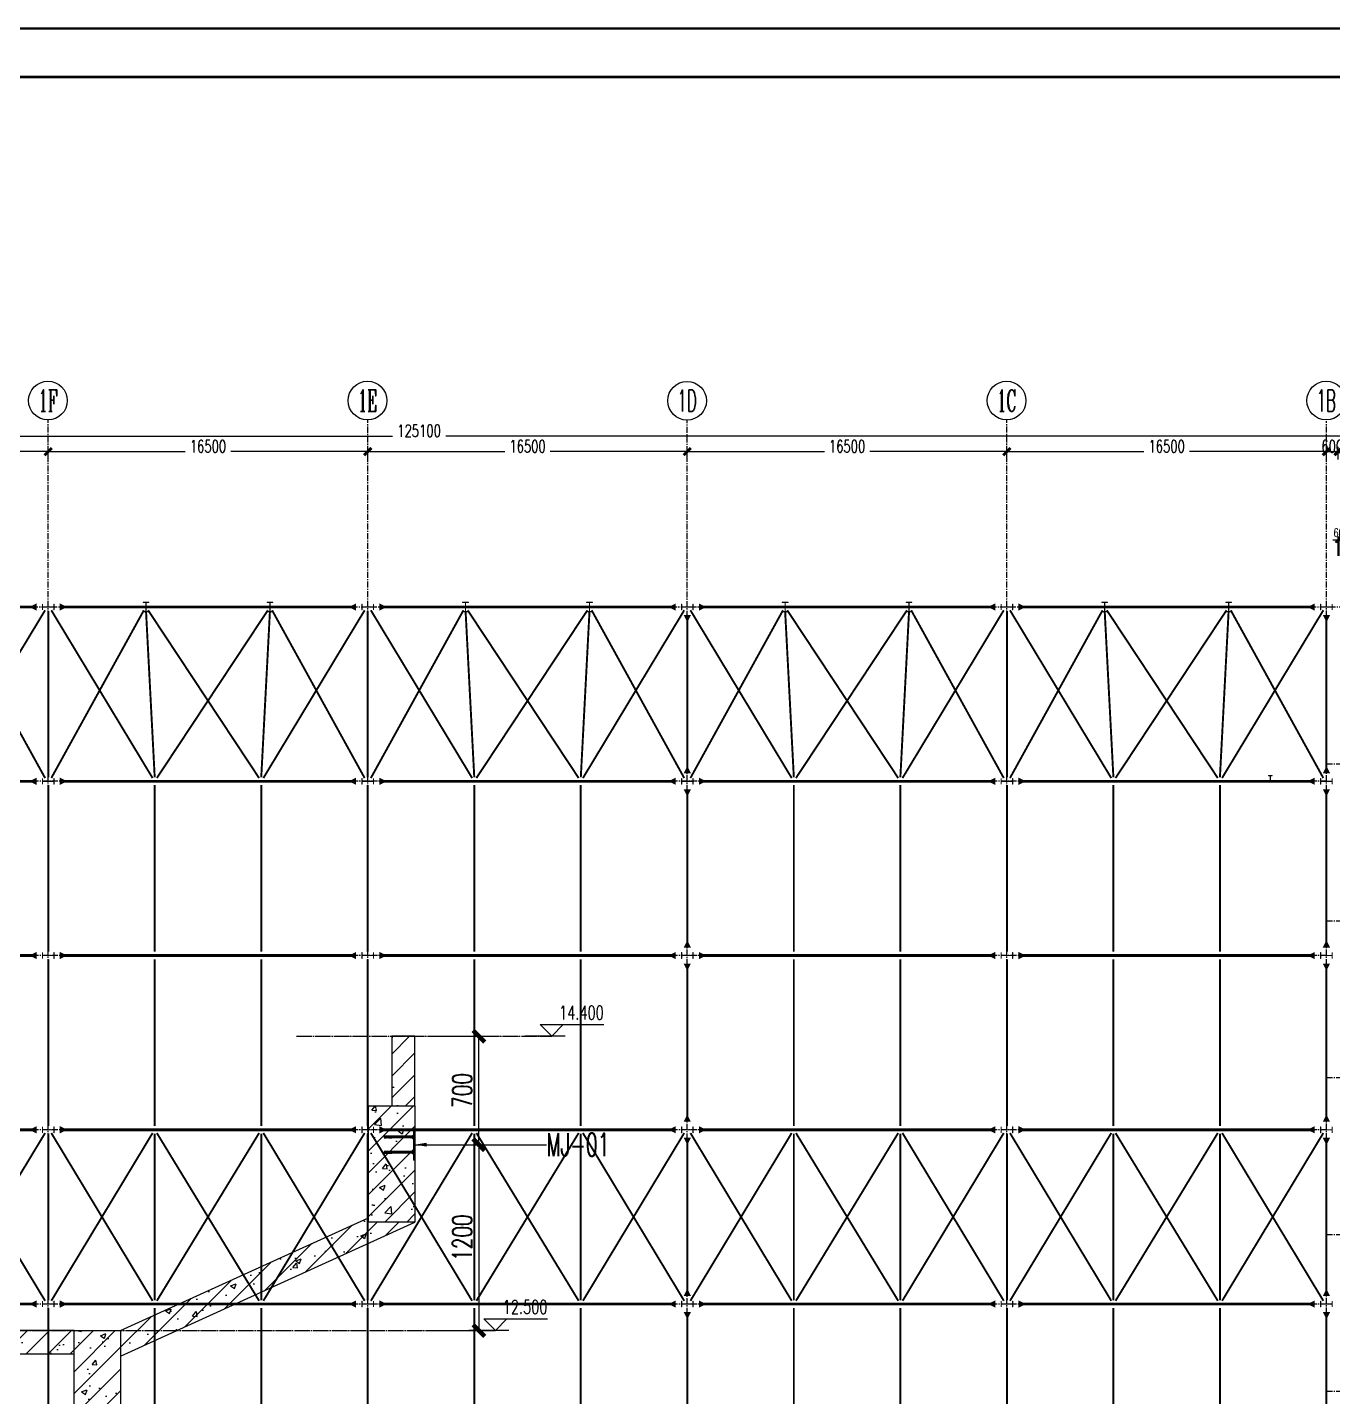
# Model space of a CAD drawing. Extents: x 782294 to 1727252, y -631030 to 17645.
# Drawn here: x 1473377 to 1540770, y -196712 to -125993 of the extents above; entities that cross this region are included whole.
import ezdxf
from ezdxf.enums import TextEntityAlignment as Align

# ---------------------------------------------------------------- set-up
doc = ezdxf.new("R2010")
doc.units = 0
for name, pattern in [('CENTER', [2, 1.25, -0.25, 0.25, -0.25]), ('ZN-CENTER', [2, 1.25, -0.25, 0.25, -0.25]), ('ZN-DOTE', [2.42, 2, -0.2, 0.02, -0.2])]:
    doc.linetypes.add(name, pattern=pattern)
doc.layers.get('Defpoints').update_dxf_attribs({"color": 210})
for name, color, linetype in [('!ZN1-填充-8', 8, 'Continuous'), ('!ZN1-标注-173', 173, 'Continuous'), ('!ZN2-WALL-5', 5, 'Continuous'), ('!ZN3-铝板幕墙-3', 3, 'Continuous'), ('!ZN6-轴线-1', 1, 'ZN-CENTER'), ('!ZN7-符号-173', 173, 'Continuous'), ('0-cxFrame', 155, 'Continuous'), ('2钢材断面', 2, 'Continuous'), ('3符号', 3, 'Continuous'), ('40钢材投影', 40, 'Continuous'), ('ALT_CEN-0-30', 1, 'CENTER'), ('DIM', 173, 'Continuous'), ('DOTE', 1, 'CENTER'), ('S-AXIS', 111, 'Continuous'), ('TEXT', 7, 'Continuous'), ('结构轮廓线', 1, 'Continuous')]:
    doc.layers.add(name, color=color, linetype=linetype)
for name, color, linetype, lineweight in [('0-cxText', 131, 'Continuous', 25), ('S-bea', 40, 'Continuous', 0), ('S-col', 2, 'Continuous', 0), ('柱间支撑', 6, 'CENTER', 0), ('梁', 4, 'Continuous', 18)]:
    doc.layers.add(name, color=color, linetype=linetype, lineweight=lineweight)
doc.styles.add('_TCH_AXIS', font='COMPLEX', dxfattribs={"bigfont": 'GBCBIG'})
doc.styles.add('cx_tuming', font='simhei.ttf')
doc.styles.add('cx_tuqian1', font='')
doc.styles.add('DHTEXT-1', font='romans.shx', dxfattribs={"width": 0.7, "bigfont": 'chinese.shx'})
doc.styles.add('卓越符号', font='ROMANS.shx', dxfattribs={"width": 0.7, "bigfont": 'CHINESE.shx'})
doc.styles.add('黑体', font='simhei.ttf', dxfattribs={"height": 12})
doc.styles.get('cx_tuqian1').set_extended_font_data('SimSun')
doc.dimstyles.new('ZN175', dxfattribs={"dimscale": 175, "dimtxt": 2.5, "dimasz": 1.5, "dimexe": 1, "dimexo": 2, "dimgap": 0.9, "dimtad": 1, "dimdec": 0, "dimdsep": 46, "dimtxsty": 'DHTEXT-1', "dimblk": 'ARCHTICK', "dimcen": 2.5, "dimclrd": 173, "dimclre": 173, "dimclrt": 7, "dimazin": 2, "dimtfac": 1, "dimtdec": 0, "dimtix": 1, "dimtmove": 2, "dimatfit": 3, "dimfxl": 0, "dimtolj": 1, "dimtzin": 0, "dimarcsym": 0})
doc.dimstyles.new('ZN250', dxfattribs={"dimscale": 250, "dimtxt": 2.5, "dimasz": 1.5, "dimexe": 1, "dimexo": 2, "dimgap": 0.9, "dimtad": 1, "dimdec": 0, "dimdsep": 46, "dimtxsty": 'DHTEXT-1', "dimblk": 'ARCHTICK', "dimcen": 2.5, "dimclrd": 173, "dimclre": 173, "dimclrt": 7, "dimazin": 2, "dimtfac": 1, "dimtdec": 0, "dimtix": 1, "dimtmove": 2, "dimatfit": 3, "dimfxl": 0, "dimarcsym": 0})
doc.dimstyles.new('ZN50', dxfattribs={"dimscale": 50, "dimtxt": 2.5, "dimasz": 1.5, "dimexe": 1, "dimexo": 2, "dimgap": 0.9, "dimtad": 1, "dimdec": 0, "dimdsep": 46, "dimtxsty": 'DHTEXT-1', "dimblk": 'ARCHTICK', "dimcen": 2.5, "dimclrd": 173, "dimclre": 173, "dimclrt": 7, "dimazin": 2, "dimtfac": 1, "dimtdec": 0, "dimtix": 1, "dimtmove": 2, "dimatfit": 3, "dimfxl": 0, "dimtolj": 1, "dimtzin": 12, "dimarcsym": 0})
pattern_1 = [(45, (23170.37, -840229.27), (-70.710678, 70.710678), []), (50, (23170.37, -840229.27), (358.63009, -31.37607), [37.5, -412.5]), (355, (23170.37, -840229.27), (-69.37567, 376.09607), [30, -330]), (100.4514, (23200.26, -840231.9), (289.25469, 344.71977), [31.8701, -350.57106]), (46.1842, (23170.37, -840129.27), (533.62052, -82.7595), [56.25, -618.75]), (96.6356, (23214.84, -840136.17), (467.33135, 487.05894), [47.80514, -525.8565]), (351.1842, (23170.37, -840129.27), (467.33097, 487.0593), [45, -495]), (21, (23220.37, -840154.27), (298.45353, -201.30945), [37.5, -412.5]), (326, (23220.37, -840154.27), (121.65767, 362.57502), [30, -330]), (71.4514, (23245.24, -840171.05), (420.11131, 161.26525), [31.8701, -350.57106]), (37.5, (23170.37, -840229.27), (6.079928, 166.446927), [0, -326, 0, -335, 0, -331.25]), (7.5, (23170.37, -840229.27), (131.53477, 197.205856), [0, -191, 0, -318.5, 0, -126.25]), (327.5, (23058.87, -840229.27), (266.911218, -11.277436), [0, -125, 0, -390, 0, -517.5]), (317.5, (23008.87, -840229.27), (291.593085, 50.05249), [0, -162.5, 0, -259, 0, -367.5])]

# ---------------------------------------------------------------- blocks, each defined once
blk = doc.blocks.new('TK22.A1 L(Dragon)')
at = {"layer": '0-cxFrame', "color": 7, "const_width": 0.5}
blk.add_lwpolyline([(0, 0), (-841, 0), (-841, 594), (0, 594)], close=True, dxfattribs=at)
at = {"layer": '0-cxFrame', "const_width": 0.5}
blk.add_lwpolyline([(-80, 10), (-821, 10), (-821, 584), (-80, 584)], close=True, dxfattribs=at)
at = {"style": '黑体', "flags": 4}
blk.add_attdef('图幅', text='', height=3.3, dxfattribs=at).set_placement((-40, 3), align=Align.RIGHT)
at = {"layer": '0-cxText', "flags": 4}
for tag, height, style, p in [('建设单位', 3.5, 'cx_tuming', (-45, 240)), ('项目名称', 3.5, 'cx_tuming', (-45, 210)), ('子项名称', 3.5, 'cx_tuming', (-45, 180)), ('工程编号', 3.3, 'cx_tuqian1', (-35, 165)), ('图名1', 3.5, 'cx_tuming', (-45, 87)), ('图名2', 3.5, 'cx_tuming', (-45, 79)), ('图名3', 3.5, 'cx_tuming', (-45, 71)), ('出图日期', 3.3, 'cx_tuqian1', (-39, 60)), ('专业', 3.3, 'cx_tuqian1', (-55, 52)), ('图号', 3.3, 'cx_tuqian1', (-55, 44)), ('版次', 3.3, 'cx_tuqian1', (-20, 44))]:
    blk.add_attdef(tag, text='', height=height, dxfattribs=dict(at, style=style)).set_placement(p, align=Align.MIDDLE)
at = {"layer": 'Defpoints', "color": 6, "flags": 4}
for tag, height, style, p in [('tufu', 3.3, '黑体', (-12, 12)), ('dwfname', 4, 'cx_tuqian1', (-80, 3))]:
    blk.add_attdef(tag, text='', height=height, dxfattribs=dict(at, style=style)).set_placement(p, align=Align.RIGHT)
blk = doc.blocks.new('_ArchTick')
at = {"color": 0, "linetype": 'ByBlock', "const_width": 0.4}
blk.add_lwpolyline([(-0.5, -0.5), (0.5, 0.5)], dxfattribs=at)
blk = doc.blocks.new('*D1358')
at = {"layer": 'Defpoints', "color": 0, "ltscale": 2500, "transparency": 16777216}
for p in [(43500, 98027), (27000, 97120), (43500, 97120)]:
    blk.add_point(p, dxfattribs=at)
at = {"layer": 'DIM', "color": 173, "linetype": 'ByBlock', "lineweight": -2, "ltscale": 2500, "transparency": 16777216}
for p, q in [((27000, 97620), (27000, 98277)), ((27000, 98027), (34077, 98027)), ((43500, 98027), (36423, 98027)), ((43500, 97620), (43500, 98277))]:
    blk.add_line(p, q, dxfattribs=at)
at = {"layer": 'DIM', "color": 173, "lineweight": -2, "ltscale": 2500, "transparency": 16777216, "xscale": 375, "yscale": 375, "zscale": 375, "rotation": 180}
blk.add_blockref('_ArchTick', (27000, 98027), dxfattribs=at)
at = {"layer": 'DIM', "color": 173, "lineweight": -2, "ltscale": 2500, "transparency": 16777216, "xscale": 375, "yscale": 375, "zscale": 375}
blk.add_blockref('_ArchTick', (43500, 98027), dxfattribs=at)
at = {"layer": 'DIM', "color": 7, "ltscale": 2500, "transparency": 16777216, "insert": (35250, 98302), "char_height": 625, "attachment_point": 5, "style": 'DHTEXT-1'}
blk.add_mtext('16500', dxfattribs=at)
blk = doc.blocks.new('*D1359')
at = {"layer": 'Defpoints', "color": 0, "ltscale": 2500, "transparency": 16777216}
for p in [(60000, 98027), (43500, 97120), (60000, 97120)]:
    blk.add_point(p, dxfattribs=at)
at = {"layer": 'DIM', "color": 173, "linetype": 'ByBlock', "lineweight": -2, "ltscale": 2500, "transparency": 16777216}
for p, q in [((43500, 97620), (43500, 98277)), ((43500, 98027), (50577, 98027)), ((60000, 98027), (52923, 98027)), ((60000, 97620), (60000, 98277))]:
    blk.add_line(p, q, dxfattribs=at)
at = {"layer": 'DIM', "color": 173, "lineweight": -2, "ltscale": 2500, "transparency": 16777216, "xscale": 375, "yscale": 375, "zscale": 375, "rotation": 180}
blk.add_blockref('_ArchTick', (43500, 98027), dxfattribs=at)
at = {"layer": 'DIM', "color": 173, "lineweight": -2, "ltscale": 2500, "transparency": 16777216, "xscale": 375, "yscale": 375, "zscale": 375}
blk.add_blockref('_ArchTick', (60000, 98027), dxfattribs=at)
at = {"layer": 'DIM', "color": 7, "ltscale": 2500, "transparency": 16777216, "insert": (51750, 98302), "char_height": 625, "attachment_point": 5, "style": 'DHTEXT-1'}
blk.add_mtext('16500', dxfattribs=at)
blk = doc.blocks.new('*D1360')
at = {"layer": 'Defpoints', "color": 0, "ltscale": 2500, "transparency": 16777216}
for p in [(76500, 98027), (60000, 97120), (76500, 97120)]:
    blk.add_point(p, dxfattribs=at)
at = {"layer": 'DIM', "color": 173, "linetype": 'ByBlock', "lineweight": -2, "ltscale": 2500, "transparency": 16777216}
for p, q in [((60000, 97620), (60000, 98277)), ((60000, 98027), (67077, 98027)), ((76500, 98027), (69423, 98027)), ((76500, 97620), (76500, 98277))]:
    blk.add_line(p, q, dxfattribs=at)
at = {"layer": 'DIM', "color": 173, "lineweight": -2, "ltscale": 2500, "transparency": 16777216, "xscale": 375, "yscale": 375, "zscale": 375, "rotation": 180}
blk.add_blockref('_ArchTick', (60000, 98027), dxfattribs=at)
at = {"layer": 'DIM', "color": 173, "lineweight": -2, "ltscale": 2500, "transparency": 16777216, "xscale": 375, "yscale": 375, "zscale": 375}
blk.add_blockref('_ArchTick', (76500, 98027), dxfattribs=at)
at = {"layer": 'DIM', "color": 7, "ltscale": 2500, "transparency": 16777216, "insert": (68250, 98302), "char_height": 625, "attachment_point": 5, "style": 'DHTEXT-1'}
blk.add_mtext('16500', dxfattribs=at)
blk = doc.blocks.new('*D1361')
at = {"layer": 'Defpoints', "color": 0, "ltscale": 2500, "transparency": 16777216}
for p in [(93000, 98027), (76500, 97120), (93000, 97120)]:
    blk.add_point(p, dxfattribs=at)
at = {"layer": 'DIM', "color": 173, "linetype": 'ByBlock', "lineweight": -2, "ltscale": 2500, "transparency": 16777216}
for p, q in [((76500, 97620), (76500, 98277)), ((76500, 98027), (83577, 98027)), ((93000, 98027), (85923, 98027)), ((93000, 97620), (93000, 98277))]:
    blk.add_line(p, q, dxfattribs=at)
at = {"layer": 'DIM', "color": 173, "lineweight": -2, "ltscale": 2500, "transparency": 16777216, "xscale": 375, "yscale": 375, "zscale": 375, "rotation": 180}
blk.add_blockref('_ArchTick', (76500, 98027), dxfattribs=at)
at = {"layer": 'DIM', "color": 173, "lineweight": -2, "ltscale": 2500, "transparency": 16777216, "xscale": 375, "yscale": 375, "zscale": 375}
blk.add_blockref('_ArchTick', (93000, 98027), dxfattribs=at)
at = {"layer": 'DIM', "color": 7, "ltscale": 2500, "transparency": 16777216, "insert": (84750, 98302), "char_height": 625, "attachment_point": 5, "style": 'DHTEXT-1'}
blk.add_mtext('16500', dxfattribs=at)
blk = doc.blocks.new('*D1362')
at = {"layer": 'Defpoints', "color": 0, "ltscale": 2500, "transparency": 16777216}
for p in [(109500, 98027), (93000, 97120), (109500, 97120)]:
    blk.add_point(p, dxfattribs=at)
at = {"layer": 'DIM', "color": 173, "linetype": 'ByBlock', "lineweight": -2, "ltscale": 2500, "transparency": 16777216}
for p, q in [((93000, 97620), (93000, 98277)), ((93000, 98027), (100077, 98027)), ((109500, 98027), (102423, 98027)), ((109500, 97620), (109500, 98277))]:
    blk.add_line(p, q, dxfattribs=at)
at = {"layer": 'DIM', "color": 173, "lineweight": -2, "ltscale": 2500, "transparency": 16777216, "xscale": 375, "yscale": 375, "zscale": 375, "rotation": 180}
blk.add_blockref('_ArchTick', (93000, 98027), dxfattribs=at)
at = {"layer": 'DIM', "color": 173, "lineweight": -2, "ltscale": 2500, "transparency": 16777216, "xscale": 375, "yscale": 375, "zscale": 375}
blk.add_blockref('_ArchTick', (109500, 98027), dxfattribs=at)
at = {"layer": 'DIM', "color": 7, "ltscale": 2500, "transparency": 16777216, "insert": (101250, 98302), "char_height": 625, "attachment_point": 5, "style": 'DHTEXT-1'}
blk.add_mtext('16500', dxfattribs=at)
blk = doc.blocks.new('*D1363')
at = {"layer": 'Defpoints', "color": 0, "ltscale": 2500, "transparency": 16777216}
for p in [(110100, 98027), (109500, 97120), (110100, 97120)]:
    blk.add_point(p, dxfattribs=at)
at = {"layer": 'DIM', "color": 173, "linetype": 'ByBlock', "lineweight": -2, "ltscale": 2500, "transparency": 16777216}
for p, q in [((109500, 97620), (109500, 98277)), ((109500, 98027), (110100, 98027)), ((110100, 97620), (110100, 98277))]:
    blk.add_line(p, q, dxfattribs=at)
at = {"layer": 'DIM', "color": 173, "lineweight": -2, "ltscale": 2500, "transparency": 16777216, "xscale": 375, "yscale": 375, "zscale": 375, "rotation": 180}
blk.add_blockref('_ArchTick', (109500, 98027), dxfattribs=at)
at = {"layer": 'DIM', "color": 173, "lineweight": -2, "ltscale": 2500, "transparency": 16777216, "xscale": 375, "yscale": 375, "zscale": 375}
blk.add_blockref('_ArchTick', (110100, 98027), dxfattribs=at)
at = {"layer": 'DIM', "color": 7, "ltscale": 2500, "transparency": 16777216, "insert": (109800, 98302), "char_height": 625, "attachment_point": 5, "style": 'DHTEXT-1'}
blk.add_mtext('600', dxfattribs=at)
blk = doc.blocks.new('*D1370')
at = {"layer": 'Defpoints', "color": 0, "ltscale": 2500, "transparency": 16777216}
for p in [(125100, 98827), (0, 97220), (125100, 97220)]:
    blk.add_point(p, dxfattribs=at)
at = {"layer": 'DIM', "color": 173, "linetype": 'ByBlock', "lineweight": -2, "ltscale": 2500, "transparency": 16777216}
for p, q in [((0, 97720), (0, 99077)), ((125100, 97720), (125100, 99077)), ((0, 98827), (61269, 98827)), ((125100, 98827), (64031, 98827))]:
    blk.add_line(p, q, dxfattribs=at)
at = {"layer": 'DIM', "color": 173, "lineweight": -2, "ltscale": 2500, "transparency": 16777216, "xscale": 375, "yscale": 375, "zscale": 375, "rotation": 180}
blk.add_blockref('_ArchTick', (0, 98827), dxfattribs=at)
at = {"layer": 'DIM', "color": 173, "lineweight": -2, "ltscale": 2500, "transparency": 16777216, "xscale": 375, "yscale": 375, "zscale": 375}
blk.add_blockref('_ArchTick', (125100, 98827), dxfattribs=at)
at = {"layer": 'DIM', "color": 7, "ltscale": 2500, "transparency": 16777216, "insert": (62650, 99102), "char_height": 625, "attachment_point": 5, "style": 'DHTEXT-1'}
blk.add_mtext('125100', dxfattribs=at)
blk = doc.blocks.new('卓越-轴号')
blk.add_circle((0, 0), 4)
at = {"color": 0, "style": '_TCH_AXIS', "width": 1.041667, "flags": 8}
blk.add_attdef('A', text='', height=4.48, dxfattribs=at).set_placement((-2, -2.24), (2, -2.24), align=Align.FIT)
blk = doc.blocks.new('*U28')
at = {"const_width": 0.7}
blk.add_lwpolyline([(-11.29, 0), (11.29, 0)], dxfattribs=at)
at = {"color": 0, "style": '卓越符号', "width": 0.7, "flags": 8}
blk.add_attdef('图名', text='', height=5, dxfattribs=at).set_placement((0, 1.85), align=Align.CENTER)
blk.add_attdef('比例', (14.09, 1.85), '', height=4, dxfattribs=at)
blk = doc.blocks.new('A$Cec10f56f')
at = {"layer": '!ZN1-填充-8'}
h = blk.add_hatch(color=252, dxfattribs=at)
h.dxf.hatch_style = 1
h.paths.add_polyline_path([(10, 55), (10, 62.9), (18, 55)])
h = blk.add_hatch(color=252, dxfattribs=at)
h.dxf.hatch_style = 1
h.paths.add_polyline_path([(18, 55), (18, 45), (10, 45), (10, 55)])
h = blk.add_hatch(color=252, dxfattribs=at)
h.dxf.hatch_style = 1
h.paths.add_polyline_path([(10, 45), (10, 37.1), (18, 45)])
h = blk.add_hatch(color=252, dxfattribs=at)
h.dxf.hatch_style = 1
h.paths.add_polyline_path([(10, -45), (10, -37.1), (18, -45)])
h = blk.add_hatch(color=252, dxfattribs=at)
h.dxf.hatch_style = 1
h.paths.add_polyline_path([(18, -45), (18, -55), (10, -55), (10, -45)])
h = blk.add_hatch(color=252, dxfattribs=at)
h.dxf.hatch_style = 1
h.paths.add_polyline_path([(10, -55), (10, -62.9), (18, -55)])
at = {"layer": '2钢材断面'}
for p, q in [((0, 100), (10, 100)), ((0, 100), (0, -100)), ((10, 100), (10, 45)), ((10, 45), (10, -44)), ((10, -44), (10, -100)), ((0, -100), (10, -100))]:
    blk.add_line(p, q, dxfattribs=at)
at = {"layer": '40钢材投影'}
for p, q in [((18, 55), (10, 62.9)), ((10, 55), (200, 55)), ((10, 45), (200, 45)), ((18, 45), (10, 37.1)), ((200, 55), (200, 45)), ((18, -45), (10, -37.1)), ((10, -45), (200, -45)), ((10, -55), (200, -55)), ((18, -55), (10, -62.9)), ((200, -45), (200, -55))]:
    blk.add_line(p, q, dxfattribs=at)
for points in [[(172, 45), (150, 45), (150, 55), (200, 55), (200, 45), (184, 45)], [(172, -55), (150, -55), (150, -45), (200, -45), (200, -55), (184, -55)]]:
    blk.add_lwpolyline(points, dxfattribs=at)
at = {"layer": 'ALT_CEN-0-30', "ltscale": 0.3}
for p, q in [((0, 50), (197.8, 50)), ((0, -50), (197.8, -50))]:
    blk.add_line(p, q, dxfattribs=at)
blk = doc.blocks.new('*D263')
at = {"layer": 'Defpoints', "color": 0, "ltscale": 500, "transparency": 16777216}
for p in [(1725812.9, -107827.9), (1725812.9, -109027.9), (1726225.4, -109027.9)]:
    blk.add_point(p, dxfattribs=at)
at = {"layer": 'DIM', "color": 173, "linetype": 'ByBlock', "lineweight": -2, "ltscale": 500, "transparency": 16777216}
for p, q in [((1725912.9, -107827.9), (1726275.4, -107827.9)), ((1726225.4, -107827.9), (1726225.4, -109027.9)), ((1725912.9, -109027.9), (1726275.4, -109027.9))]:
    blk.add_line(p, q, dxfattribs=at)
at = {"layer": 'DIM', "color": 173, "lineweight": -2, "ltscale": 500, "transparency": 16777216, "xscale": 75, "yscale": 75, "zscale": 75}
for p, rotation in [((1726225.4, -107827.9), 90), ((1726225.4, -109027.9), 270)]:
    blk.add_blockref('_ArchTick', p, dxfattribs=dict(at, rotation=rotation))
at = {"layer": 'DIM', "color": 7, "ltscale": 500, "transparency": 16777216, "insert": (1726117.9, -108427.9), "char_height": 125, "attachment_point": 5, "rotation": 90, "style": 'DHTEXT-1'}
blk.add_mtext('\\A1;1200', dxfattribs=at)
blk = doc.blocks.new('*U24')
at = {"ltscale": 10}
blk.add_line((3.48, 0), (-6.85, 0), dxfattribs=at)
blk.add_lwpolyline([(3, 3), (0, 0), (-3, 3), (13.45, 3)])
at = {"color": 0, "style": '卓越符号', "width": 0.7, "flags": 8}
blk.add_attdef('±0.000', text='', height=3.5, dxfattribs=at).set_placement((13.45, 4.35), align=Align.RIGHT)
blk = doc.blocks.new('*D264')
at = {"layer": 'Defpoints', "color": 0, "ltscale": 500, "transparency": 16777216}
for p in [(1725812.9, -107127.9), (1726225.4, -107127.9), (1725812.9, -107827.9)]:
    blk.add_point(p, dxfattribs=at)
at = {"layer": 'DIM', "color": 173, "linetype": 'ByBlock', "lineweight": -2, "ltscale": 500, "transparency": 16777216}
for p, q in [((1725912.9, -107127.9), (1726275.4, -107127.9)), ((1726225.4, -107827.9), (1726225.4, -107127.9)), ((1725912.9, -107827.9), (1726275.4, -107827.9))]:
    blk.add_line(p, q, dxfattribs=at)
at = {"layer": 'DIM', "color": 173, "lineweight": -2, "ltscale": 500, "transparency": 16777216, "xscale": 75, "yscale": 75, "zscale": 75}
for p, rotation in [((1726225.4, -107127.9), 90), ((1726225.4, -107827.9), 270)]:
    blk.add_blockref('_ArchTick', p, dxfattribs=dict(at, rotation=rotation))
at = {"layer": 'DIM', "color": 7, "ltscale": 500, "transparency": 16777216, "insert": (1726117.9, -107477.9), "char_height": 125, "attachment_point": 5, "rotation": 90, "style": 'DHTEXT-1'}
blk.add_mtext('\\A1;700', dxfattribs=at)
blk = doc.blocks.new('*D1417')
at = {"layer": '!ZN1-标注-173', "color": 173, "linetype": 'ByBlock', "lineweight": -2, "ltscale": 1750, "transparency": 16777216}
for p, q in [((1541051, -152471), (1540789, -152471)), ((1541051, -153287), (1541051, -152296)), ((1541111, -152471), (1541051, -152471)), ((1541111, -153287), (1541111, -152296)), ((1541111, -152471), (1541374, -152471))]:
    blk.add_line(p, q, dxfattribs=at)
at = {"layer": 'Defpoints', "color": 0, "ltscale": 1750, "transparency": 16777216}
for p in [(1541051, -152471), (1541051, -153637), (1541111, -153637)]:
    blk.add_point(p, dxfattribs=at)
at = {"layer": '!ZN1-标注-173', "color": 173, "lineweight": -2, "ltscale": 1750, "transparency": 16777216, "xscale": 262.5, "yscale": 262.5, "zscale": 262.5}
blk.add_blockref('_ArchTick', (1541051, -152471), dxfattribs=at)
at = {"layer": '!ZN1-标注-173', "color": 173, "lineweight": -2, "ltscale": 1750, "transparency": 16777216, "xscale": 262.5, "yscale": 262.5, "zscale": 262.5, "rotation": 180}
blk.add_blockref('_ArchTick', (1541111, -152471), dxfattribs=at)
at = {"layer": '!ZN1-标注-173', "color": 7, "ltscale": 1750, "transparency": 16777216, "insert": (1541081, -152094), "char_height": 437.5, "attachment_point": 5, "style": 'DHTEXT-1'}
blk.add_mtext('\\A1;60', dxfattribs=at)
blk = doc.blocks.new('A$C782baac0')
at = {"layer": 'S-bea', "const_width": 150}
for points in [[(27600, 90000), (42900, 90000)], [(44100, 90000), (59400, 90000)], [(60600, 90000), (75900, 90000)], [(77100, 90000), (92400, 90000)], [(93600, 90000), (108900, 90000)], [(27600, 81000), (42900, 81000)], [(44100, 81000), (59400, 81000)], [(60600, 81000), (75900, 81000)], [(77100, 81000), (92400, 81000)], [(93600, 81000), (108900, 81000)], [(27600, 72000), (42900, 72000)], [(44100, 72000), (59400, 72000)], [(60600, 72000), (75900, 72000)], [(77100, 72000), (92400, 72000)], [(93600, 72000), (108900, 72000)], [(27600, 63000), (42900, 63000)], [(44100, 63000), (59400, 63000)], [(60600, 63000), (75900, 63000)], [(77100, 63000), (92400, 63000)], [(93600, 63000), (108900, 63000)], [(27600, 54000), (42900, 54000)], [(44100, 54000), (59400, 54000)], [(60600, 54000), (75900, 54000)], [(77100, 54000), (92400, 54000)], [(93600, 54000), (108900, 54000)]]:
    blk.add_lwpolyline(points, dxfattribs=at)
at = {"layer": 'S-bea'}
for points in [[(42900, 90000, 375, 0, 0), (42525, 90000, 375, 0, 0)], [(42900, 90000, 375, 0, 0), (42525, 90000, 375, 0, 0)], [(44100, 90000, 375, 0, 0), (44475, 90000, 375, 0, 0)], [(59400, 90000, 375, 0, 0), (59025, 90000, 375, 0, 0)], [(59400, 90000, 375, 0, 0), (59025, 90000, 375, 0, 0)], [(60600, 90000, 375, 0, 0), (60975, 90000, 375, 0, 0)], [(75900, 90000, 375, 0, 0), (75525, 90000, 375, 0, 0)], [(75900, 90000, 375, 0, 0), (75525, 90000, 375, 0, 0)], [(77100, 90000, 375, 0, 0), (77475, 90000, 375, 0, 0)], [(92400, 90000, 375, 0, 0), (92025, 90000, 375, 0, 0)], [(92400, 90000, 375, 0, 0), (92025, 90000, 375, 0, 0)], [(93600, 90000, 375, 0, 0), (93975, 90000, 375, 0, 0)], [(108900, 90000, 375, 0, 0), (108525, 90000, 375, 0, 0)], [(76500, 89585, 375, 0, 0), (76500, 89210, 375, 0, 0)], [(109500, 89585, 375, 0, 0), (109500, 89210, 375, 0, 0)], [(76500, 81415, 375, 0, 0), (76500, 81790, 375, 0, 0)], [(109500, 81415, 375, 0, 0), (109500, 81790, 375, 0, 0)], [(42900, 81000, 375, 0, 0), (42525, 81000, 375, 0, 0)], [(42900, 81000, 375, 0, 0), (42525, 81000, 375, 0, 0)], [(44100, 81000, 375, 0, 0), (44475, 81000, 375, 0, 0)], [(59400, 81000, 375, 0, 0), (59025, 81000, 375, 0, 0)], [(59400, 81000, 375, 0, 0), (59025, 81000, 375, 0, 0)], [(60600, 81000, 375, 0, 0), (60975, 81000, 375, 0, 0)], [(75900, 81000, 375, 0, 0), (75525, 81000, 375, 0, 0)], [(75900, 81000, 375, 0, 0), (75525, 81000, 375, 0, 0)], [(76500, 80585, 375, 0, 0), (76500, 80210, 375, 0, 0)], [(77100, 81000, 375, 0, 0), (77475, 81000, 375, 0, 0)], [(92400, 81000, 375, 0, 0), (92025, 81000, 375, 0, 0)], [(92400, 81000, 375, 0, 0), (92025, 81000, 375, 0, 0)], [(93600, 81000, 375, 0, 0), (93975, 81000, 375, 0, 0)], [(108900, 81000, 375, 0, 0), (108525, 81000, 375, 0, 0)], [(109500, 80585, 375, 0, 0), (109500, 80210, 375, 0, 0)], [(76500, 72415, 375, 0, 0), (76500, 72790, 375, 0, 0)], [(109500, 72415, 375, 0, 0), (109500, 72790, 375, 0, 0)], [(42900, 72000, 375, 0, 0), (42525, 72000, 375, 0, 0)], [(42900, 72000, 375, 0, 0), (42525, 72000, 375, 0, 0)], [(44100, 72000, 375, 0, 0), (44475, 72000, 375, 0, 0)], [(59400, 72000, 375, 0, 0), (59025, 72000, 375, 0, 0)], [(59400, 72000, 375, 0, 0), (59025, 72000, 375, 0, 0)], [(60600, 72000, 375, 0, 0), (60975, 72000, 375, 0, 0)], [(75900, 72000, 375, 0, 0), (75525, 72000, 375, 0, 0)], [(75900, 72000, 375, 0, 0), (75525, 72000, 375, 0, 0)], [(77100, 72000, 375, 0, 0), (77475, 72000, 375, 0, 0)], [(92400, 72000, 375, 0, 0), (92025, 72000, 375, 0, 0)], [(92400, 72000, 375, 0, 0), (92025, 72000, 375, 0, 0)], [(93600, 72000, 375, 0, 0), (93975, 72000, 375, 0, 0)], [(108900, 72000, 375, 0, 0), (108525, 72000, 375, 0, 0)], [(76500, 71585, 375, 0, 0), (76500, 71210, 375, 0, 0)], [(109500, 71585, 375, 0, 0), (109500, 71210, 375, 0, 0)], [(76500, 63415, 375, 0, 0), (76500, 63790, 375, 0, 0)], [(109500, 63415, 375, 0, 0), (109500, 63790, 375, 0, 0)], [(42900, 63000, 375, 0, 0), (42525, 63000, 375, 0, 0)], [(42900, 63000, 375, 0, 0), (42525, 63000, 375, 0, 0)], [(44100, 63000, 375, 0, 0), (44475, 63000, 375, 0, 0)], [(59400, 63000, 375, 0, 0), (59025, 63000, 375, 0, 0)], [(59400, 63000, 375, 0, 0), (59025, 63000, 375, 0, 0)], [(60600, 63000, 375, 0, 0), (60975, 63000, 375, 0, 0)], [(75900, 63000, 375, 0, 0), (75525, 63000, 375, 0, 0)], [(75900, 63000, 375, 0, 0), (75525, 63000, 375, 0, 0)], [(77100, 63000, 375, 0, 0), (77475, 63000, 375, 0, 0)], [(92400, 63000, 375, 0, 0), (92025, 63000, 375, 0, 0)], [(92400, 63000, 375, 0, 0), (92025, 63000, 375, 0, 0)], [(93600, 63000, 375, 0, 0), (93975, 63000, 375, 0, 0)], [(108900, 63000, 375, 0, 0), (108525, 63000, 375, 0, 0)], [(76500, 62585, 375, 0, 0), (76500, 62210, 375, 0, 0)], [(109500, 62585, 375, 0, 0), (109500, 62210, 375, 0, 0)], [(76500, 54415, 375, 0, 0), (76500, 54790, 375, 0, 0)], [(109500, 54415, 375, 0, 0), (109500, 54790, 375, 0, 0)], [(42900, 54000, 375, 0, 0), (42525, 54000, 375, 0, 0)], [(42900, 54000, 375, 0, 0), (42525, 54000, 375, 0, 0)], [(44100, 54000, 375, 0, 0), (44475, 54000, 375, 0, 0)], [(59400, 54000, 375, 0, 0), (59025, 54000, 375, 0, 0)], [(59400, 54000, 375, 0, 0), (59025, 54000, 375, 0, 0)], [(60600, 54000, 375, 0, 0), (60975, 54000, 375, 0, 0)], [(75900, 54000, 375, 0, 0), (75525, 54000, 375, 0, 0)], [(75900, 54000, 375, 0, 0), (75525, 54000, 375, 0, 0)], [(76500, 53585, 375, 0, 0), (76500, 53210, 375, 0, 0)], [(77100, 54000, 375, 0, 0), (77475, 54000, 375, 0, 0)], [(92400, 54000, 375, 0, 0), (92025, 54000, 375, 0, 0)], [(92400, 54000, 375, 0, 0), (92025, 54000, 375, 0, 0)], [(93600, 54000, 375, 0, 0), (93975, 54000, 375, 0, 0)], [(108900, 54000, 375, 0, 0), (108525, 54000, 375, 0, 0)], [(109500, 53585, 375, 0, 0), (109500, 53210, 375, 0, 0)]]:
    blk.add_lwpolyline(points, format="xyseb", dxfattribs=at)
at = {"layer": 'S-col'}
for points in [[(43200, 89850), (43200, 90150), (43212, 90150), (43212, 90004), (43788, 90004), (43788, 90150), (43800, 90150), (43800, 89850), (43788, 89850), (43788, 89996), (43212, 89996), (43212, 89850)], [(48700, 89750), (48400, 89750), (48400, 89762), (48546, 89762), (48546, 90238), (48400, 90238), (48400, 90250), (48700, 90250), (48700, 90238), (48554, 90238), (48554, 89762), (48700, 89762)], [(54800, 89750), (55100, 89750), (55100, 89762), (54954, 89762), (54954, 90238), (55100, 90238), (55100, 90250), (54800, 90250), (54800, 90238), (54946, 90238), (54946, 89762), (54800, 89762)], [(59700, 89850), (59700, 90150), (59712, 90150), (59712, 90004), (60288, 90004), (60288, 90150), (60300, 90150), (60300, 89850), (60288, 89850), (60288, 89996), (59712, 89996), (59712, 89850)], [(65200, 89750), (64900, 89750), (64900, 89762), (65046, 89762), (65046, 90238), (64900, 90238), (64900, 90250), (65200, 90250), (65200, 90238), (65054, 90238), (65054, 89762), (65200, 89762)], [(71300, 89750), (71600, 89750), (71600, 89762), (71454, 89762), (71454, 90238), (71600, 90238), (71600, 90250), (71300, 90250), (71300, 90238), (71446, 90238), (71446, 89762), (71300, 89762)], [(76200, 89850), (76200, 90150), (76212, 90150), (76212, 90004), (76788, 90004), (76788, 90150), (76800, 90150), (76800, 89850), (76788, 89850), (76788, 89996), (76212, 89996), (76212, 89850)], [(81700, 89750), (81400, 89750), (81400, 89762), (81546, 89762), (81546, 90238), (81400, 90238), (81400, 90250), (81700, 90250), (81700, 90238), (81554, 90238), (81554, 89762), (81700, 89762)], [(87800, 89750), (88100, 89750), (88100, 89762), (87954, 89762), (87954, 90238), (88100, 90238), (88100, 90250), (87800, 90250), (87800, 90238), (87946, 90238), (87946, 89762), (87800, 89762)], [(92700, 89850), (92700, 90150), (92712, 90150), (92712, 90004), (93288, 90004), (93288, 90150), (93300, 90150), (93300, 89850), (93288, 89850), (93288, 89996), (92712, 89996), (92712, 89850)], [(98200, 89750), (97900, 89750), (97900, 89762), (98046, 89762), (98046, 90238), (97900, 90238), (97900, 90250), (98200, 90250), (98200, 90238), (98054, 90238), (98054, 89762), (98200, 89762)], [(104300, 89750), (104600, 89750), (104600, 89762), (104454, 89762), (104454, 90238), (104600, 90238), (104600, 90250), (104300, 90250), (104300, 90238), (104446, 90238), (104446, 89762), (104300, 89762)], [(109200, 89850), (109200, 90150), (109212, 90150), (109212, 90004), (109788, 90004), (109788, 90150), (109800, 90150), (109800, 89850), (109788, 89850), (109788, 89996), (109212, 89996), (109212, 89850)], [(43200, 80850), (43200, 81150), (43212, 81150), (43212, 81004), (43788, 81004), (43788, 81150), (43800, 81150), (43800, 80850), (43788, 80850), (43788, 80996), (43212, 80996), (43212, 80850)], [(59700, 80850), (59700, 81150), (59712, 81150), (59712, 81004), (60288, 81004), (60288, 81150), (60300, 81150), (60300, 80850), (60288, 80850), (60288, 80996), (59712, 80996), (59712, 80850)], [(76200, 80850), (76200, 81150), (76212, 81150), (76212, 81004), (76788, 81004), (76788, 81150), (76800, 81150), (76800, 80850), (76788, 80850), (76788, 80996), (76212, 80996), (76212, 80850)], [(92700, 80850), (92700, 81150), (92712, 81150), (92712, 81004), (93288, 81004), (93288, 81150), (93300, 81150), (93300, 80850), (93288, 80850), (93288, 80996), (92712, 80996), (92712, 80850)], [(106500, 81300), (106700, 81300), (106700, 81288), (106604, 81288), (106604, 81012), (106700, 81012), (106700, 81000), (106500, 81000), (106500, 81012), (106596, 81012), (106596, 81288), (106500, 81288)], [(109200, 80850), (109200, 81150), (109212, 81150), (109212, 81004), (109788, 81004), (109788, 81150), (109800, 81150), (109800, 80850), (109788, 80850), (109788, 80996), (109212, 80996), (109212, 80850)], [(43200, 71850), (43200, 72150), (43212, 72150), (43212, 72004), (43788, 72004), (43788, 72150), (43800, 72150), (43800, 71850), (43788, 71850), (43788, 71996), (43212, 71996), (43212, 71850)], [(59700, 71850), (59700, 72150), (59712, 72150), (59712, 72004), (60288, 72004), (60288, 72150), (60300, 72150), (60300, 71850), (60288, 71850), (60288, 71996), (59712, 71996), (59712, 71850)], [(76200, 71850), (76200, 72150), (76212, 72150), (76212, 72004), (76788, 72004), (76788, 72150), (76800, 72150), (76800, 71850), (76788, 71850), (76788, 71996), (76212, 71996), (76212, 71850)], [(92700, 71850), (92700, 72150), (92712, 72150), (92712, 72004), (93288, 72004), (93288, 72150), (93300, 72150), (93300, 71850), (93288, 71850), (93288, 71996), (92712, 71996), (92712, 71850)], [(109200, 71850), (109200, 72150), (109212, 72150), (109212, 72004), (109788, 72004), (109788, 72150), (109800, 72150), (109800, 71850), (109788, 71850), (109788, 71996), (109212, 71996), (109212, 71850)], [(43200, 62850), (43200, 63150), (43212, 63150), (43212, 63004), (43788, 63004), (43788, 63150), (43800, 63150), (43800, 62850), (43788, 62850), (43788, 62996), (43212, 62996), (43212, 62850)], [(59700, 62850), (59700, 63150), (59712, 63150), (59712, 63004), (60288, 63004), (60288, 63150), (60300, 63150), (60300, 62850), (60288, 62850), (60288, 62996), (59712, 62996), (59712, 62850)], [(76200, 62850), (76200, 63150), (76212, 63150), (76212, 63004), (76788, 63004), (76788, 63150), (76800, 63150), (76800, 62850), (76788, 62850), (76788, 62996), (76212, 62996), (76212, 62850)], [(92700, 62850), (92700, 63150), (92712, 63150), (92712, 63004), (93288, 63004), (93288, 63150), (93300, 63150), (93300, 62850), (93288, 62850), (93288, 62996), (92712, 62996), (92712, 62850)], [(109200, 62850), (109200, 63150), (109212, 63150), (109212, 63004), (109788, 63004), (109788, 63150), (109800, 63150), (109800, 62850), (109788, 62850), (109788, 62996), (109212, 62996), (109212, 62850)], [(43200, 53850), (43200, 54150), (43212, 54150), (43212, 54004), (43788, 54004), (43788, 54150), (43800, 54150), (43800, 53850), (43788, 53850), (43788, 53996), (43212, 53996), (43212, 53850)], [(59700, 53850), (59700, 54150), (59712, 54150), (59712, 54004), (60288, 54004), (60288, 54150), (60300, 54150), (60300, 53850), (60288, 53850), (60288, 53996), (59712, 53996), (59712, 53850)], [(76200, 53850), (76200, 54150), (76212, 54150), (76212, 54004), (76788, 54004), (76788, 54150), (76800, 54150), (76800, 53850), (76788, 53850), (76788, 53996), (76212, 53996), (76212, 53850)], [(92700, 53850), (92700, 54150), (92712, 54150), (92712, 54004), (93288, 54004), (93288, 54150), (93300, 54150), (93300, 53850), (93288, 53850), (93288, 53996), (92712, 53996), (92712, 53850)], [(109200, 53850), (109200, 54150), (109212, 54150), (109212, 54004), (109788, 54004), (109788, 54150), (109800, 54150), (109800, 53850), (109788, 53850), (109788, 53996), (109212, 53996), (109212, 53850)]]:
    blk.add_lwpolyline(points, close=True, dxfattribs=at)
at = {"layer": '柱间支撑', "linetype": 'Continuous', "const_width": 100}
for points in [[(38110, 81167), (43340, 89833)], [(43340, 81167), (38560, 89833)], [(43500, 81200), (43500, 89800)], [(48890, 81167), (43660, 89833)], [(43660, 81167), (48440, 89833)], [(49000, 81200), (48550, 89800)], [(54390, 81167), (48660, 89833)], [(49110, 81167), (54840, 89833)], [(54500, 81200), (54950, 89800)], [(54610, 81167), (59840, 89833)], [(59840, 81167), (55060, 89833)], [(60000, 81200), (60000, 89800)], [(65390, 81167), (60160, 89833)], [(60160, 81167), (64940, 89833)], [(65500, 81200), (65050, 89800)], [(70890, 81167), (65160, 89833)], [(65610, 81167), (71340, 89833)], [(71000, 81200), (71450, 89800)], [(71110, 81167), (76340, 89833)], [(76340, 81167), (71560, 89833)], [(81890, 81167), (76660, 89833)], [(76660, 81167), (81440, 89833)], [(82000, 81200), (81550, 89800)], [(87390, 81167), (81660, 89833)], [(82110, 81167), (87840, 89833)], [(87500, 81200), (87950, 89800)], [(87610, 81167), (92840, 89833)], [(92840, 81167), (88060, 89833)], [(93000, 81200), (93000, 89800)], [(98390, 81167), (93160, 89833)], [(93160, 81167), (97940, 89833)], [(98500, 81200), (98050, 89800)], [(103890, 81167), (98160, 89833)], [(98610, 81167), (104340, 89833)], [(104000, 81200), (104450, 89800)], [(104110, 81167), (109340, 89833)], [(109340, 81167), (104560, 89833)], [(43500, 72200), (43500, 80800)], [(49000, 72200), (49000, 80800)], [(54500, 72200), (54500, 80800)], [(60000, 72200), (60000, 80800)], [(65500, 72200), (65500, 80800)], [(71000, 72200), (71000, 80800)], [(82000, 72200), (82000, 80800)], [(87500, 72200), (87500, 80800)], [(93000, 72200), (93000, 80800)], [(98500, 72200), (98500, 80800)], [(104000, 72200), (104000, 80800)], [(43500, 63200), (43500, 71800)], [(49000, 63200), (49000, 71800)], [(54500, 63200), (54500, 71800)], [(60000, 63200), (60000, 71800)], [(65500, 63200), (65500, 71800)], [(71000, 63200), (71000, 71800)], [(82000, 63200), (82000, 71800)], [(87500, 63200), (87500, 71800)], [(93000, 63200), (93000, 71800)], [(98500, 63200), (98500, 71800)], [(104000, 63200), (104000, 71800)], [(43340, 54167), (38110, 62833)], [(38110, 54167), (43340, 62833)], [(43500, 54200), (43500, 62800)], [(48890, 54167), (43660, 62833)], [(43660, 54167), (48890, 62833)], [(49000, 54200), (49000, 62800)], [(54390, 54167), (49110, 62833)], [(49110, 54167), (54390, 62833)], [(54500, 54200), (54500, 62800)], [(59840, 54167), (54610, 62833)], [(54610, 54167), (59840, 62833)], [(60000, 54200), (60000, 62800)], [(65390, 54167), (60160, 62833)], [(60160, 54167), (65390, 62833)], [(65500, 54200), (65500, 62800)], [(70890, 54167), (65610, 62833)], [(65610, 54167), (70890, 62833)], [(71000, 54200), (71000, 62800)], [(76340, 54167), (71110, 62833)], [(71110, 54167), (76340, 62833)], [(81890, 54167), (76660, 62833)], [(76660, 54167), (81890, 62833)], [(82000, 54200), (82000, 62800)], [(87390, 54167), (82110, 62833)], [(82110, 54167), (87390, 62833)], [(87500, 54200), (87500, 62800)], [(92840, 54167), (87610, 62833)], [(87610, 54167), (92840, 62833)], [(93000, 54200), (93000, 62800)], [(98390, 54167), (93160, 62833)], [(93160, 54167), (98390, 62833)], [(98500, 54200), (98500, 62800)], [(103890, 54167), (98610, 62833)], [(98610, 54167), (103890, 62833)], [(104000, 54200), (104000, 62800)], [(109340, 54167), (104110, 62833)], [(104110, 54167), (109340, 62833)], [(43500, 45200), (43500, 53800)], [(49000, 45200), (49000, 53800)], [(54500, 45200), (54500, 53800)], [(60000, 45200), (60000, 53800)], [(65500, 45200), (65500, 53800)], [(71000, 45200), (71000, 53800)], [(82000, 45200), (82000, 53800)], [(87500, 45200), (87500, 53800)], [(93000, 45200), (93000, 53800)], [(98500, 45200), (98500, 53800)], [(104000, 45200), (104000, 53800)]]:
    blk.add_lwpolyline(points, dxfattribs=at)
at = {"layer": '梁', "linetype": 'Continuous', "const_width": 100}
for points in [[(76500, 81415), (76500, 89585)], [(109500, 81415), (109500, 89585)], [(76500, 72415), (76500, 80585)], [(109500, 72415), (109500, 80585)], [(76500, 63415), (76500, 71585)], [(109500, 63415), (109500, 71585)], [(76500, 54415), (76500, 62585)], [(109500, 54415), (109500, 62585)], [(76500, 45415), (76500, 53585)], [(109500, 45415), (109500, 53585)]]:
    blk.add_lwpolyline(points, dxfattribs=at)
blk = doc.blocks.new('20250901082728')
at = {"layer": 'DOTE', "ltscale": 250}
for p, q in [((43500, -5993.9), (43500, 99662.3)), ((60000, -5994.5), (60000, 99662.3)), ((76500, -6003), (76500, 99662.3)), ((93000, -5993.9), (93000, 99662.3)), ((109500, -5993.9), (109500, 99606.4)), ((133969.2, 90000), (-8092.2, 90000)), ((109500, 81900), (133969.2, 81900)), ((109500, 81000), (-8092.2, 81000)), ((109500, 73800), (133969.2, 73800)), ((109500, 72000), (-8092.2, 72000)), ((109500, 65700), (133969.2, 65700)), ((109500, 63000), (-8092.2, 63000)), ((109500, 57600), (133969.2, 57600)), ((109500, 54000), (-8092.2, 54000)), ((109500, 49500), (133969.2, 49500))]:
    blk.add_line(p, q, dxfattribs=at)
at = {"layer": '3符号', "color": 7}
ref = blk.add_blockref('卓越-轴号', (43487, 100662.2), dxfattribs=dict(at, xscale=250, yscale=250, zscale=250))
ref.add_attrib('A', '1F', dxfattribs={"layer": '0', "color": 0, "height": 1120, "style": '_TCH_AXIS', "width": 0.604839}).set_placement((42987, 100102.2), (43987, 100102.2), align=Align.FIT)
ref = blk.add_blockref('卓越-轴号', (59987, 100661.6), dxfattribs=dict(at, xscale=250, yscale=250, zscale=250))
ref.add_attrib('A', '1E', dxfattribs={"layer": '0', "color": 0, "height": 1120, "style": '_TCH_AXIS', "width": 0.604839}).set_placement((59487, 100101.6), (60487, 100101.6), align=Align.FIT)
ref = blk.add_blockref('卓越-轴号', (76487, 100653.1), dxfattribs=dict(at, xscale=250, yscale=250, zscale=250))
ref.add_attrib('A', '1D', dxfattribs={"layer": '0', "color": 0, "height": 1120, "style": '_TCH_AXIS', "width": 0.585938}).set_placement((75987, 100093.1), (76987, 100093.1), align=Align.FIT)
ref = blk.add_blockref('卓越-轴号', (92987, 100662.2), dxfattribs=dict(at, xscale=250, yscale=250, zscale=250))
ref.add_attrib('A', '1C', dxfattribs={"layer": '0', "color": 0, "height": 1120, "style": '_TCH_AXIS', "width": 0.625}).set_placement((92487, 100102.2), (93487, 100102.2), align=Align.FIT)
ref = blk.add_blockref('卓越-轴号', (109487, 100662.2), dxfattribs=dict(at, xscale=250, yscale=250, zscale=250))
ref.add_attrib('A', '1B', dxfattribs={"layer": '0', "color": 0, "height": 1120, "style": '_TCH_AXIS', "width": 0.585938}).set_placement((108987, 100102.2), (109987, 100102.2), align=Align.FIT)
at = {"layer": 'DIM', "ltscale": 2500}
for base, p1, p2, picture, middle in [((125100, 98826.7), (0, 97220), (125100, 97220), '*D1370', (62650, 99101.7)), ((43500, 98026.7), (27000, 97120), (43500, 97120), '*D1358', (35250, 98301.7)), ((60000, 98026.7), (43500, 97120), (60000, 97120), '*D1359', (51750, 98301.7)), ((76500, 98026.7), (60000, 97120), (76500, 97120), '*D1360', (68250, 98301.7)), ((93000, 98026.7), (76500, 97120), (93000, 97120), '*D1361', (84750, 98301.7)), ((109500, 98026.7), (93000, 97120), (109500, 97120), '*D1362', (101250, 98301.7)), ((110100, 98026.7), (109500, 97120), (110100, 97120), '*D1363', (109800, 98301.7))]:
    dim = blk.add_linear_dim(base=base, p1=p1, p2=p2, angle=0, dimstyle='ZN250', dxfattribs=at)
    dim.commit()
    dim.dimension.update_dxf_attribs({"geometry": picture, "text_midpoint": middle, "dimtype": 129})
blk = doc.blocks.new('20250904100616')
at = {"layer": 'S-AXIS'}
h = blk.add_hatch(dxfattribs=at)
h.set_pattern_fill('AN31C', color=8, scale=500)
h.set_pattern_definition(pattern_1)
h.paths.add_polyline_path([(2200, 2600), (2050, 2600), (2050, 2150), (2200, 2150)])
h = blk.add_hatch(dxfattribs=at)
h.set_pattern_fill('AN31C', color=8, scale=500)
h.set_pattern_definition([(45, (23170.37, -840279.27), (-70.710678, 70.710678), []), (50, (23170.37, -840279.27), (358.63009, -31.37607), [37.5, -412.5]), (355, (23170.37, -840279.27), (-69.37567, 376.09607), [30, -330]), (100.4514, (23200.26, -840281.9), (289.25469, 344.71977), [31.8701, -350.57106]), (46.1842, (23170.37, -840179.27), (533.62052, -82.7595), [56.25, -618.75]), (96.6356, (23214.84, -840186.17), (467.33135, 487.05894), [47.80514, -525.8565]), (351.1842, (23170.37, -840179.27), (467.33097, 487.0593), [45, -495]), (21, (23220.37, -840204.27), (298.45353, -201.30945), [37.5, -412.5]), (326, (23220.37, -840204.27), (121.65767, 362.57502), [30, -330]), (71.4514, (23245.24, -840221.05), (420.11131, 161.26525), [31.8701, -350.57106]), (37.5, (23170.37, -840279.27), (6.079928, 166.446927), [0, -326, 0, -335, 0, -331.25]), (7.5, (23170.37, -840279.27), (131.53477, 197.205856), [0, -191, 0, -318.5, 0, -126.25]), (327.5, (23058.87, -840279.27), (266.911218, -11.277436), [0, -125, 0, -390, 0, -517.5]), (317.5, (23008.87, -840279.27), (291.593085, 50.05249), [0, -162.5, 0, -259, 0, -367.5])])
h.paths.add_polyline_path([(2200, 2150), (2050, 2150), (1900, 2150), (1900, 1400), (2200, 1400)])
h = blk.add_hatch(dxfattribs=at)
h.set_pattern_fill('AN31C', color=8, scale=500)
h.set_pattern_definition(pattern_1)
h.paths.add_polyline_path([(300, 700), (300, 534.4), (2200, 1400), (1900, 1400), (1900, 1428.2)])
h = blk.add_hatch(dxfattribs=at)
h.set_pattern_fill('AN31C', color=8, scale=500)
h.set_pattern_definition(pattern_1)
h.paths.add_polyline_path([(-463.8, 700), (-463.8, 660), (-363.8, 635), (-563.8, 585), (-463.8, 560), (-463.8, 550), (0, 550), (0, 700)])
h = blk.add_hatch(dxfattribs=at)
h.set_pattern_fill('AN31C', color=8, scale=500)
h.set_pattern_definition(pattern_1)
h.paths.add_polyline_path([(300, 700), (0, 700), (0, 550), (0, 0), (300, 0)])
at = {"layer": '!ZN2-WALL-5'}
for points in [[(2200, 2600), (2050, 2600), (2050, 2150), (2200, 2150)], [(1900, 2150), (2200, 2150), (2200, 1400), (1900, 1400)], [(0, 700), (300, 700), (300, 0), (0, 0)]]:
    blk.add_lwpolyline(points, close=True, dxfattribs=at)
for points in [[(300, 700), (1900, 1428.2)], [(300, 534.4), (2200, 1400)], [(-463.8, 550), (0, 550), (0, 700), (-463.8, 700)]]:
    blk.add_lwpolyline(points, dxfattribs=at)
at = {"layer": '!ZN6-轴线-1', "color": 1, "linetype": 'ZN-DOTE', "ltscale": 50}
for p, q in [((1434.7, 2600), (3082.5, 2600)), ((-756.4, 700), (2718.9, 700))]:
    blk.add_line(p, q, dxfattribs=at)
at = {"layer": '!ZN7-符号-173'}
blk.add_lwpolyline([(-463.8, 790), (-463.8, 660), (-363.8, 635), (-563.8, 585), (-463.8, 560), (-463.8, 430)], dxfattribs=at)
at = {"layer": '3符号', "color": 7}
ref = blk.add_blockref('*U24', (3082.5, 2600), dxfattribs=dict(at, xscale=25, yscale=25, zscale=25))
ref.add_attrib('±0.000', '14.400', dxfattribs={"layer": '0', "color": 0, "height": 87.5, "style": '卓越符号', "width": 0.7}).set_placement((3418.7, 2708.7), align=Align.RIGHT)
ref = blk.add_blockref('*U24', (2718.9, 700), dxfattribs=dict(at, xscale=25, yscale=25, zscale=25))
ref.add_attrib('±0.000', '12.500', dxfattribs={"layer": '0', "color": 0, "height": 87.5, "style": '卓越符号', "width": 0.7}).set_placement((3055.1, 808.7), align=Align.RIGHT)
ref = blk.add_blockref('*U28', (108.3, -403.6), dxfattribs=dict(at, xscale=25, yscale=25, zscale=25))
ref.add_attrib('图名', 'A-A', dxfattribs={"layer": '0', "color": 0, "height": 125, "style": '卓越符号', "width": 0.7}).set_placement((108.3, -357.4), align=Align.CENTER)
at = {"layer": '40钢材投影', "color": 2, "ltscale": 500, "xscale": -1, "rotation": 359.9999999933083}
blk.add_blockref('A$Cec10f56f', (2200.2, 1900), dxfattribs=at)
at = {"layer": 'TEXT', "ltscale": 500, "style": 'DHTEXT-1', "width": 0.6}
blk.add_text('MJ-01', height=150, dxfattribs=at).set_placement((3048, 1900), align=Align.MIDDLE_LEFT)
at = {"layer": 'DIM', "ltscale": 500}
for base, p2, picture, middle in [((2612.6, 2600), (2200.2, 2600), '*D264', (2505.1, 2250)), ((2612.6, 700), (2200.2, 700), '*D263', (2505.1, 1300))]:
    dim = blk.add_linear_dim(base=base, p1=(2200.2, 1900), p2=p2, angle=90, dimstyle='ZN50', dxfattribs=at)
    dim.commit()
    dim.dimension.update_dxf_attribs({"geometry": picture, "text_midpoint": middle, "insert": (-1723612.7, 109727.9)})
at = {"layer": 'DIM', "color": 1}
blk.add_leader([(2200.2, 1900), (2624.1, 1900), (3048, 1900)], dimstyle='ZN50', dxfattribs=at)

msp = doc.modelspace()

# ---------------------------------------------------------------- block references
at = {"layer": '!ZN3-铝板幕墙-3', "ltscale": 1750}
msp.add_blockref('A$C782baac0', (1430951.4, -245931.2), dxfattribs=at)
at = {"ltscale": 2000}
msp.add_blockref('20250901082728', (1430951.4, -245931.2), dxfattribs=at)
at = {"layer": '0-cxFrame', "xscale": 250, "yscale": 250, "zscale": 250}
msp.add_blockref('TK22.A1 L(Dragon)', (1601026.7, -274555.4), dxfattribs=at)
at = {"layer": '结构轮廓线', "ltscale": 500, "xscale": 8, "yscale": 8, "zscale": 8}
msp.add_blockref('20250904100616', (1475788.4, -198899.9), dxfattribs=at)

# ---------------------------------------------------------------- dimensions: what is measured, and where the dimension line sits
at = {"layer": '!ZN1-标注-173', "ltscale": 1750}
dim = msp.add_linear_dim(base=(1541051.3, -152470.7), p1=(1541111.4, -153636.9), p2=(1541051.3, -153636.9), dimstyle='ZN175', dxfattribs=at)
dim.commit()
dim.dimension.update_dxf_attribs({"geometry": '*D1417', "text_midpoint": (1541081.3, -152094.5)})

doc.saveas('drawing.dxf')
